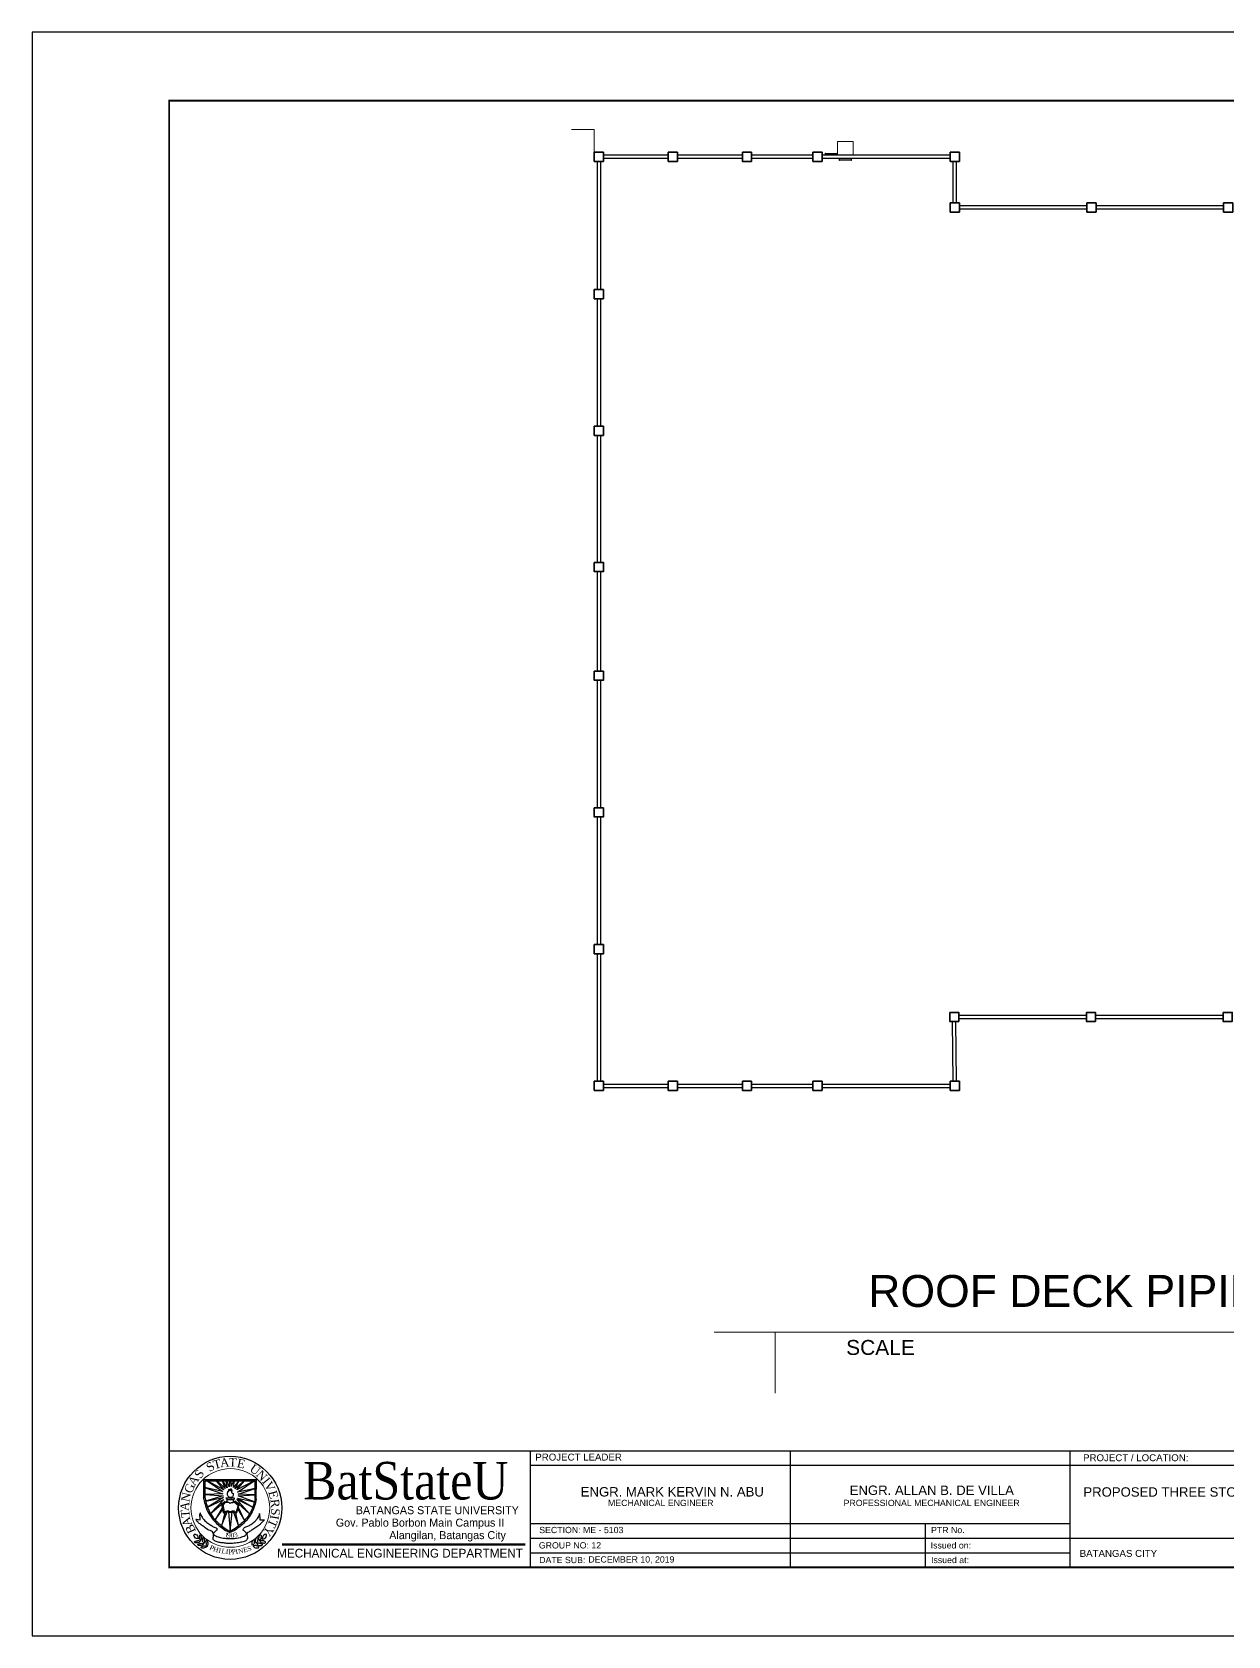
# Model space of a CAD drawing. Header units: millimetres. Extents: x 5 to 598, y 3 to 339.
# Drawn here: x 216.6 to 269.1, y 80.7 to 151.1 of the extents above; entities that cross this region are included whole.
import ezdxf
from ezdxf.enums import TextEntityAlignment as Align

# ---------------------------------------------------------------- set-up
doc = ezdxf.new("R2010")
doc.units = ezdxf.units.MM
doc.header["$MEASUREMENT"] = 0
doc.layers.add('.1', color=1, linetype='Continuous')
doc.layers.add('template', color=7, linetype='Continuous')
doc.styles.add('arial', font='arial.ttf')
doc.styles.add('CGOTHIC', font='GOTHIC.TTF')
doc.styles.add('GARAMOND', font='GARA.TTF')
doc.styles.get("Standard").update_dxf_attribs({"font": 'arial.ttf'})

msp = doc.modelspace()

# ---------------------------------------------------------------- linework, layer by layer
at = {"layer": '.1', "color": 0}
msp.add_line((315.915, 151.145), (216.639, 151.145), dxfattribs=at)
at = {"color": 8, "linetype": 'Continuous', "lineweight": 20}
for p, q in [((241.313, 146.869), (240.313, 146.869)), ((241.313, 145.869), (241.313, 146.869))]:
    msp.add_line(p, q, dxfattribs=at)
at = {"color": 8, "lineweight": 25}
for p, q in [((244.563, 145.746), (241.713, 145.746)), ((247.813, 145.746), (244.963, 145.746)), ((250.913, 145.746), (248.213, 145.746)), ((256.938, 145.746), (251.313, 145.746)), ((241.438, 145.469), (241.438, 139.844)), ((241.588, 145.469), (241.588, 139.844)), ((244.563, 145.596), (241.713, 145.596)), ((247.813, 145.596), (244.963, 145.596)), ((250.913, 145.596), (248.213, 145.596)), ((256.938, 145.596), (251.313, 145.596)), ((257.063, 143.647), (257.063, 145.471)), ((257.213, 143.647), (257.213, 145.471)), ((262.938, 143.522), (257.338, 143.522)), ((262.938, 143.372), (257.338, 143.372)), ((268.938, 143.522), (263.338, 143.522)), ((268.938, 143.372), (263.338, 143.372)), ((241.438, 139.444), (241.438, 133.844)), ((241.588, 139.444), (241.588, 133.844)), ((241.438, 133.444), (241.438, 127.869)), ((241.588, 133.444), (241.588, 127.869)), ((241.438, 116.694), (241.438, 111.094)), ((241.588, 116.694), (241.588, 111.094)), ((241.438, 110.694), (241.438, 105.094)), ((241.588, 110.694), (241.588, 105.094)), ((257.063, 105.095), (257.038, 107.718)), ((257.213, 105.096), (257.188, 107.719)), ((257.313, 107.994), (262.913, 107.994)), ((257.313, 107.844), (262.913, 107.844)), ((263.313, 107.994), (268.913, 107.994)), ((263.313, 107.844), (268.913, 107.844)), ((241.713, 104.969), (244.563, 104.969)), ((244.963, 104.969), (247.813, 104.969)), ((248.213, 104.969), (250.913, 104.969)), ((251.313, 104.969), (256.938, 104.969)), ((241.713, 104.819), (244.563, 104.819)), ((244.963, 104.819), (247.813, 104.819)), ((248.213, 104.819), (250.913, 104.819)), ((251.313, 104.819), (256.938, 104.819))]:
    msp.add_line(p, q, dxfattribs=at)
at = {"color": 8, "lineweight": 9}
for p, q in [((251.463, 145.824), (251.443, 145.824)), ((251.443, 145.824), (251.443, 145.744)), ((251.463, 145.744), (251.463, 145.824)), ((251.713, 145.814), (251.463, 145.814)), ((251.713, 145.794), (251.463, 145.794)), ((251.713, 145.814), (251.963, 145.814)), ((251.713, 145.794), (251.963, 145.794)), ((251.963, 145.744), (251.963, 145.824)), ((251.963, 145.824), (251.983, 145.824)), ((251.983, 146.346), (252.683, 146.346)), ((251.983, 145.824), (251.983, 146.346)), ((251.983, 145.824), (251.983, 145.744)), ((252.683, 146.346), (252.683, 145.746)), ((252.064, 145.514), (252.064, 145.594)), ((252.084, 145.514), (252.064, 145.514)), ((252.084, 145.594), (252.084, 145.514)), ((252.334, 145.544), (252.084, 145.544)), ((252.334, 145.524), (252.084, 145.524)), ((252.334, 145.544), (252.584, 145.544)), ((252.334, 145.524), (252.584, 145.524)), ((252.584, 145.594), (252.584, 145.514)), ((252.584, 145.514), (252.604, 145.514)), ((252.604, 145.514), (252.604, 145.594))]:
    msp.add_line(p, q, dxfattribs=at)
at = {"color": 252, "lineweight": 25}
for p, q in [((241.438, 127.469), (241.438, 123.094)), ((241.588, 127.469), (241.588, 123.094)), ((241.438, 122.694), (241.438, 117.094)), ((241.588, 122.694), (241.588, 117.094))]:
    msp.add_line(p, q, dxfattribs=at)
at = {"color": 0, "linetype": 'ByBlock', "lineweight": 9}
for p, q in [((251.927, 94.081), (246.582, 94.081)), ((249.254, 94.081), (249.254, 91.409)), ((282.878, 94.081), (251.927, 94.081))]:
    msp.add_line(p, q, dxfattribs=at)
at = {"color": 8, "lineweight": 35}
for points in [[(241.313, 145.869), (241.713, 145.869), (241.713, 145.469), (241.313, 145.469)], [(244.563, 145.869), (244.963, 145.869), (244.963, 145.469), (244.563, 145.469)], [(247.813, 145.869), (248.213, 145.869), (248.213, 145.469), (247.813, 145.469)], [(250.913, 145.869), (251.313, 145.869), (251.313, 145.469), (250.913, 145.469)], [(256.938, 145.871), (257.338, 145.871), (257.338, 145.471), (256.938, 145.471)], [(256.938, 143.647), (257.338, 143.647), (257.338, 143.247), (256.938, 143.247)], [(262.938, 143.647), (263.338, 143.647), (263.338, 143.247), (262.938, 143.247)], [(268.938, 143.647), (269.338, 143.647), (269.338, 143.247), (268.938, 143.247)], [(241.313, 139.844), (241.713, 139.844), (241.713, 139.444), (241.313, 139.444)], [(241.313, 133.844), (241.713, 133.844), (241.713, 133.444), (241.313, 133.444)], [(241.313, 127.869), (241.713, 127.869), (241.713, 127.469), (241.313, 127.469)], [(241.313, 117.094), (241.713, 117.094), (241.713, 116.694), (241.313, 116.694)], [(241.313, 111.094), (241.713, 111.094), (241.713, 110.694), (241.313, 110.694)], [(256.913, 108.119), (257.313, 108.119), (257.313, 107.719), (256.913, 107.719)], [(262.913, 108.119), (263.313, 108.119), (263.313, 107.719), (262.913, 107.719)], [(268.913, 108.119), (269.313, 108.119), (269.313, 107.719), (268.913, 107.719)], [(241.313, 105.094), (241.713, 105.094), (241.713, 104.694), (241.313, 104.694)], [(244.563, 105.094), (244.963, 105.094), (244.963, 104.694), (244.563, 104.694)], [(247.813, 105.094), (248.213, 105.094), (248.213, 104.694), (247.813, 104.694)], [(250.913, 105.094), (251.313, 105.094), (251.313, 104.694), (250.913, 104.694)], [(256.938, 105.096), (257.338, 105.096), (257.338, 104.696), (256.938, 104.696)]]:
    msp.add_lwpolyline(points, close=True, dxfattribs=at)
at = {"color": 252, "lineweight": 35}
msp.add_lwpolyline([(241.313, 123.094), (241.713, 123.094), (241.713, 122.694), (241.313, 122.694)], close=True, dxfattribs=at)
at = {"layer": 'template'}
for p, q in [((216.639, 151.145), (216.639, 80.75)), ((222.656, 88.878), (312.907, 88.878)), ((238.502, 88.879), (238.502, 83.758)), ((238.502, 88.878), (238.502, 83.758)), ((249.912, 88.879), (249.912, 83.758)), ((249.912, 88.878), (249.912, 83.758)), ((262.202, 83.758), (262.202, 88.878)), ((238.502, 88.238), (295.073, 88.238)), ((224.182, 87.622), (226.494, 87.618)), ((224.182, 86.756), (224.182, 87.622)), ((224.231, 87.559), (226.429, 87.559)), ((224.231, 86.79), (224.231, 87.559)), ((225.061, 87.162), (224.323, 87.559)), ((224.323, 87.559), (225.007, 87.086)), ((224.763, 87.559), (224.73, 87.526)), ((224.73, 87.526), (225.061, 87.162)), ((225.121, 87.216), (224.763, 87.559)), ((225.012, 87.559), (224.985, 87.559)), ((224.985, 87.559), (225.121, 87.216)), ((225.202, 87.254), (225.012, 87.559)), ((225.202, 87.559), (225.145, 87.541)), ((225.145, 87.541), (225.202, 87.254)), ((225.284, 87.298), (225.202, 87.559)), ((225.305, 87.559), (225.284, 87.298)), ((225.381, 87.559), (225.305, 87.559)), ((225.479, 87.559), (225.381, 87.303)), ((225.381, 87.303), (225.381, 87.559)), ((225.718, 87.559), (225.479, 87.265)), ((225.479, 87.265), (225.517, 87.559)), ((225.517, 87.559), (225.479, 87.559)), ((225.967, 87.559), (225.56, 87.211)), ((225.56, 87.211), (225.718, 87.559)), ((226.38, 87.559), (225.62, 87.157)), ((225.62, 87.157), (225.967, 87.559)), ((225.658, 87.054), (226.38, 87.559)), ((226.429, 86.784), (226.429, 87.559)), ((226.478, 86.756), (226.494, 87.618)), ((225.007, 87.086), (224.209, 87.26)), ((224.209, 87.26), (225.007, 86.983)), ((225.007, 86.983), (224.258, 86.951)), ((224.258, 86.951), (225.029, 86.896)), ((225.029, 86.896), (224.258, 86.662)), ((224.258, 86.662), (225.034, 86.831)), ((225.034, 86.831), (224.332, 86.4)), ((224.332, 86.4), (225.061, 86.734)), ((225.061, 86.734), (224.465, 86.125)), ((224.465, 86.125), (225.115, 86.669)), ((225.192, 86.741), (225.192, 86.641)), ((225.471, 86.729), (225.471, 86.628)), ((226.188, 86.112), (225.555, 86.685)), ((226.326, 86.395), (225.62, 86.734)), ((225.62, 86.734), (226.188, 86.112)), ((226.429, 87.222), (225.658, 87.054)), ((225.658, 86.799), (226.326, 86.395)), ((225.658, 86.799), (226.395, 86.63)), ((225.68, 86.972), (226.429, 87.222)), ((226.429, 86.94), (225.68, 86.972)), ((225.691, 86.896), (226.429, 86.94)), ((226.395, 86.63), (225.691, 86.896)), ((224.019, 85.839), (224.008, 86.115)), ((224.98, 86.365), (224.668, 85.85)), ((224.668, 85.85), (224.991, 86.284)), ((224.946, 86.527), (225.023, 86.171)), ((224.95, 85.586), (225.197, 86.202)), ((225.105, 86.148), (224.95, 85.586)), ((225.006, 86.519), (225.064, 86.189)), ((225.262, 86.186), (225.33, 85.348)), ((225.33, 85.348), (225.414, 86.191)), ((225.484, 86.186), (225.703, 85.581)), ((225.703, 85.581), (225.582, 86.154)), ((225.681, 86.49), (225.6, 86.183)), ((225.632, 86.166), (225.727, 86.529)), ((225.664, 86.316), (225.967, 85.823)), ((225.967, 85.823), (225.696, 86.387)), ((226.627, 86.117), (226.638, 85.846)), ((223.835, 85.877), (224.019, 85.839)), ((226.638, 85.846), (226.819, 85.852)), ((238.502, 85.688), (262.202, 85.688)), ((255.836, 85.688), (255.836, 83.758)), ((238.502, 85.045), (273.978, 85.045)), ((238.502, 84.401), (248.836, 84.401)), ((238.502, 84.401), (262.202, 84.401)), ((249.912, 84.401), (260.246, 84.401)), ((216.639, 80.75), (315.915, 80.75))]:
    msp.add_line(p, q, dxfattribs=at)
at = {"layer": 'template', "linetype": 'Continuous', "ltscale": 0.5}
msp.add_line((249.912, 88.878), (249.912, 83.758), dxfattribs=at)
at = {"layer": 'template', "linetype": 'Continuous', "lineweight": 50}
msp.add_line((227.62, 84.766), (238.281, 84.766), dxfattribs=at)
at = {"layer": 'template', "linetype": 'Continuous', "const_width": 0.0853}
msp.add_lwpolyline([(222.656, 83.758), (312.907, 83.758), (312.907, 148.137), (222.656, 148.137)], close=True, dxfattribs=at)
at = {"layer": 'template'}
msp.add_circle((225.334, 86.373), 2.263, dxfattribs=at)
at = {"layer": 'template', "lineweight": 20}
for centre, radius in [((225.334, 86.373), 2.263), ((225.342, 86.366), 1.728)]:
    msp.add_circle(centre, radius, dxfattribs=at)
at = {"layer": 'template'}
for points in [[(224.182, 86.756), (224.253, 86.455), (224.399, 86.119), (224.6, 85.837), (225.001, 85.474), (225.273, 85.316), (225.327, 85.3)], [(224.231, 86.79), (224.302, 86.49), (224.448, 86.154), (224.649, 85.872), (225.05, 85.508), (225.322, 85.351), (225.376, 85.335)], [(224.946, 86.527), (224.945, 86.565), (225.002, 86.574), (225.064, 86.597), (225.139, 86.635), (225.192, 86.641), (225.192, 86.664)], [(226.429, 86.79), (226.358, 86.49), (226.212, 86.154), (226.011, 85.872), (225.61, 85.508), (225.338, 85.351), (225.284, 85.335)], [(226.478, 86.756), (226.407, 86.455), (226.261, 86.119), (226.06, 85.837), (225.659, 85.474), (225.387, 85.316), (225.333, 85.3)], [(225.726, 86.525), (225.713, 86.568), (225.652, 86.554), (225.618, 86.571), (225.592, 86.603), (225.554, 86.626), (225.522, 86.649), (225.471, 86.649)], [(225.023, 86.171), (225.072, 86.136), (225.125, 86.148), (225.159, 86.185), (225.197, 86.202), (225.249, 86.202), (225.29, 86.194), (225.33, 86.174), (225.397, 86.188), (225.438, 86.2), (225.484, 86.186), (225.582, 86.154), (225.632, 86.166)], [(225.064, 86.189), (225.119, 86.189), (225.127, 86.212), (225.165, 86.232), (225.229, 86.247), (225.29, 86.218), (225.328, 86.212), (225.377, 86.215), (225.415, 86.232), (225.47, 86.238), (225.505, 86.235), (225.536, 86.212), (225.554, 86.197), (225.6, 86.183)], [(223.917, 85.008), (223.808, 85.047), (223.757, 85.125), (223.751, 85.201), (223.761, 85.214), (223.827, 85.208), (223.894, 85.148), (223.92, 85.089), (223.928, 85.034), (223.928, 85.006), (223.922, 85.006), (223.907, 85.021), (223.905, 85.021)], [(224.05, 84.933), (224.077, 85.006), (224.07, 85.095), (224.053, 85.147), (224.015, 85.181), (223.998, 85.178), (223.984, 85.129), (223.981, 85.085), (223.988, 85.033), (223.988, 85.012), (224.008, 84.978), (224.05, 84.937), (224.057, 84.937)], [(226.615, 84.938), (226.591, 85.011), (226.602, 85.1), (226.621, 85.151), (226.66, 85.184), (226.677, 85.18), (226.689, 85.131), (226.691, 85.086), (226.682, 85.035), (226.681, 85.014), (226.659, 84.981), (226.616, 84.941), (226.609, 84.941)], [(226.752, 85.007), (226.862, 85.041), (226.916, 85.117), (226.925, 85.193), (226.916, 85.206), (226.849, 85.203), (226.78, 85.145), (226.752, 85.088), (226.741, 85.033), (226.74, 85.006), (226.747, 85.005), (226.762, 85.019), (226.763, 85.019)], [(224.022, 84.897), (223.961, 84.85), (223.873, 84.832), (223.819, 84.834), (223.775, 84.86), (223.773, 84.878), (223.816, 84.905), (223.858, 84.921), (223.909, 84.928), (223.929, 84.934), (223.968, 84.924), (224.019, 84.896), (224.021, 84.889)], [(224.161, 84.778), (224.099, 84.732), (224.011, 84.713), (223.957, 84.715), (223.913, 84.742), (223.912, 84.759), (223.954, 84.786), (223.996, 84.802), (224.047, 84.81), (224.067, 84.816), (224.106, 84.805), (224.157, 84.777), (224.159, 84.771)], [(224.312, 84.671), (224.25, 84.624), (224.162, 84.606), (224.108, 84.608), (224.064, 84.635), (224.063, 84.652), (224.105, 84.679), (224.147, 84.695), (224.199, 84.703), (224.218, 84.708), (224.257, 84.698), (224.309, 84.67), (224.31, 84.664)], [(224.188, 84.815), (224.215, 84.887), (224.209, 84.976), (224.191, 85.028), (224.153, 85.062), (224.136, 85.059), (224.122, 85.011), (224.119, 84.966), (224.126, 84.915), (224.126, 84.894), (224.147, 84.859), (224.188, 84.818), (224.195, 84.818)], [(224.339, 84.708), (224.367, 84.78), (224.36, 84.869), (224.343, 84.921), (224.305, 84.955), (224.287, 84.952), (224.274, 84.904), (224.27, 84.859), (224.277, 84.807), (224.277, 84.787), (224.298, 84.752), (224.339, 84.711), (224.346, 84.711)], [(226.317, 84.724), (226.292, 84.797), (226.303, 84.887), (226.322, 84.937), (226.362, 84.97), (226.379, 84.966), (226.39, 84.917), (226.392, 84.873), (226.383, 84.821), (226.382, 84.801), (226.36, 84.767), (226.317, 84.728), (226.31, 84.728)], [(226.343, 84.687), (226.402, 84.637), (226.489, 84.615), (226.544, 84.615), (226.588, 84.64), (226.591, 84.657), (226.549, 84.686), (226.508, 84.703), (226.457, 84.713), (226.437, 84.72), (226.398, 84.711), (226.346, 84.686), (226.344, 84.679)], [(226.472, 84.825), (226.448, 84.898), (226.459, 84.987), (226.478, 85.038), (226.517, 85.071), (226.534, 85.067), (226.546, 85.018), (226.548, 84.973), (226.539, 84.922), (226.538, 84.901), (226.516, 84.868), (226.473, 84.828), (226.466, 84.829)], [(226.498, 84.787), (226.558, 84.738), (226.645, 84.716), (226.699, 84.716), (226.744, 84.741), (226.746, 84.758), (226.705, 84.787), (226.664, 84.804), (226.613, 84.814), (226.593, 84.821), (226.554, 84.812), (226.501, 84.786), (226.499, 84.78)], [(226.641, 84.9), (226.701, 84.851), (226.788, 84.829), (226.842, 84.828), (226.887, 84.853), (226.889, 84.871), (226.848, 84.899), (226.807, 84.917), (226.756, 84.927), (226.736, 84.933), (226.697, 84.925), (226.644, 84.899), (226.642, 84.893)]]:
    msp.add_spline(points, degree=3, dxfattribs=at)
for points, end_tangent in [([(225.006, 86.519), (225.081, 86.56), (225.133, 86.606), (225.185, 86.621), (225.238, 86.626), (225.29, 86.606), (225.31, 86.58), (225.33, 86.566), (225.359, 86.592), (225.426, 86.606), (225.49, 86.618), (225.56, 86.586), (225.606, 86.539), (225.664, 86.519), (225.681, 86.528), (225.681, 86.49)], (0, -1)), ([(225.178, 86.811), (225.266, 86.806), (225.357, 86.803), (225.418, 86.804), (225.472, 86.81), (225.502, 86.807), (225.504, 86.779), (225.504, 86.755), (225.493, 86.733), (225.468, 86.729), (225.417, 86.725), (225.329, 86.725), (225.225, 86.722), (225.198, 86.738), (225.168, 86.757), (225.177, 86.812), (225.177, 86.818)], (-1, 0))]:
    msp.add_spline(points, degree=3, dxfattribs=dict(at, end_tangent=end_tangent))
at = {"layer": 'template', "start_tangent": (-1, 0)}
msp.add_spline([(225.323, 86.831), (225.255, 86.868), (225.219, 86.924), (225.219, 86.987), (225.219, 87.035), (225.233, 87.06), (225.248, 87.108), (225.269, 87.103), (225.276, 87.151), (225.291, 87.187), (225.31, 87.161), (225.347, 87.127), (225.376, 87.127), (225.374, 87.166), (225.361, 87.201), (225.363, 87.213), (225.398, 87.183), (225.398, 87.155), (225.404, 87.129), (225.404, 87.1), (225.393, 87.055), (225.419, 87.015), (225.452, 87.016), (225.472, 86.963), (225.466, 86.92), (225.435, 86.861), (225.405, 86.836), (225.368, 86.828), (225.322, 86.828), (225.325, 86.828)], degree=3, dxfattribs=at)
at = {"layer": 'template'}
for points, knots in [([(224.025, 86.143), (223.974, 86.143), (224.097, 85.98), (224.155, 85.867), (224.31, 85.729), (224.485, 85.626), (224.599, 85.511), (224.782, 85.481), (224.739, 85.389), (224.691, 85.339), (224.628, 85.3), (224.579, 85.202), (224.733, 85.115), (224.91, 85.064), (225.128, 85.026), (225.308, 85.028), (225.519, 85.025), (225.753, 85.053), (225.948, 85.132), (226.055, 85.195), (226.055, 85.263), (225.998, 85.305), (225.961, 85.356), (225.895, 85.39), (225.915, 85.459), (225.976, 85.531), (226.113, 85.553), (226.257, 85.655), (226.393, 85.748), (226.495, 85.852), (226.558, 85.946), (226.614, 86.015), (226.627, 86.105), (226.627, 86.117)], [0, 0, 0, 0, 0.050157, 0.09733, 0.169415, 0.238469, 0.297382, 0.34519, 0.361609, 0.384753, 0.415402, 0.43521, 0.480082, 0.549086, 0.637593, 0.692397, 0.728181, 0.847546, 0.920378, 0.94488, 0.959291, 0.979722, 1.010309, 1.023969, 1.046254, 1.066064, 1.119081, 1.173808, 1.241086, 1.282544, 1.318293, 1.350594, 1.379885, 1.379885, 1.379885, 1.379885]), ([(224.008, 86.137), (224.013, 86.143), (224.021, 86.146), (224.034, 86.146), (224.036, 86.146)], [3.04846765, 3.04846765, 3.04846765, 3.04846765, 3.05886904, 3.06079098, 3.06079098, 3.06079098, 3.06079098]), ([(226.819, 85.852), (226.823, 85.852), (226.847, 85.848), (226.709, 85.719), (226.625, 85.608), (226.453, 85.512), (226.294, 85.405), (226.178, 85.312), (226.052, 85.271), (226.078, 85.14), (226.109, 85.036), (226.035, 84.909), (225.883, 84.88), (225.686, 84.829), (225.443, 84.81), (225.205, 84.805), (224.994, 84.837), (224.808, 84.857), (224.673, 84.905), (224.6, 84.96), (224.574, 85.009), (224.595, 85.098), (224.614, 85.186), (224.584, 85.337), (224.369, 85.381), (224.205, 85.52), (224.052, 85.638), (223.922, 85.728), (223.877, 85.815), (223.806, 85.882), (223.834, 85.879), (223.863, 85.871)], [1.525096, 1.525096, 1.525096, 1.525096, 1.532073, 1.584612, 1.633558, 1.698069, 1.768711, 1.823631, 1.856154, 1.874433, 1.942755, 1.959564, 2.013837, 2.081716, 2.168665, 2.253261, 2.318126, 2.380396, 2.439479, 2.4572, 2.470092, 2.492272, 2.543518, 2.560297, 2.639259, 2.721631, 2.780104, 2.832648, 2.871086, 2.885372, 2.911145, 2.911145, 2.911145, 2.911145]), ([(225.303, 85.681), (225.315, 85.679), (225.336, 85.675), (225.352, 85.677), (225.363, 85.68)], [0, 0, 0, 0, 0.01145534, 0.02007474, 0.02007474, 0.02007474, 0.02007474]), ([(225.303, 85.66), (225.315, 85.658), (225.336, 85.655), (225.352, 85.656), (225.363, 85.66)], [0, 0, 0, 0, 0.01145534, 0.02007474, 0.02007474, 0.02007474, 0.02007474]), ([(225.309, 85.611), (225.319, 85.613), (225.336, 85.615), (225.349, 85.614), (225.356, 85.612)], [0.00178548, 0.00178548, 0.00178548, 0.00178548, 0.01145534, 0.01823656, 0.01823656, 0.01823656, 0.01823656]), ([(225.31, 85.591), (225.32, 85.592), (225.336, 85.594), (225.348, 85.594), (225.354, 85.592)], [0.00231179, 0.00231179, 0.00231179, 0.00231179, 0.01145534, 0.0176246, 0.0176246, 0.0176246, 0.0176246])]:
    msp.add_open_spline(points, degree=3, knots=knots, dxfattribs=at)

# ---------------------------------------------------------------- texts
at = {"color": 0, "linetype": 'ByBlock', "lineweight": 9}
for s, height, p in [('ROOF DECK PIPING LAYOUT', 1.4, (253.339, 95.191)), ('SCALE                                                                                                  1:400', 0.657637, (252.37, 93.082))]:
    msp.add_text(s, height=height, dxfattribs=at).set_placement(p)
at = {"layer": 'template', "style": 'arial'}
for s, height, p in [('PROJECT LEADER', 0.30409, (238.726, 88.446)), ('PROJECT / LOCATION:', 0.30402, (262.767, 88.419)), ('PROJECT / LOCATION:', 0.30402, (262.767, 88.419)), ('PROJECT / LOCATION:', 0.30402, (262.767, 88.419)), ('ENGR. ALLAN B. DE VILLA', 0.41257, (252.524, 86.937)), ('ENGR. MARK KERVIN N. ABU', 0.41257, (240.72, 86.869)), ('MECHANICAL ENGINEER', 0.27505, (241.917, 86.449)), ('PROFESSIONAL MECHANICAL ENGINEER', 0.27505, (252.258, 86.449)), ('PROPOSED THREE STOREY HOSPITAL', 0.41257, (262.782, 86.861)), ('SECTION: ME - 5103', 0.27505, (238.9, 85.261)), ('PTR No.', 0.275, (256.098, 85.261)), ('GROUP NO: 12', 0.27505, (238.882, 84.588)), ('Issued on:', 0.275, (256.079, 84.588)), ('BATANGAS CITY', 0.30402, (262.62, 84.22)), ('DATE SUB:', 0.275, (238.897, 83.945)), ('DECEMBER 10, 2019', 0.27505, (241.054, 83.971)), ('Issued at:', 0.275, (256.095, 83.945))]:
    msp.add_text(s, height=height, dxfattribs=at).set_placement(p)
at = {"layer": 'template', "width": 1}
for s, height, style, p in [('BatStateU', 1.6503, 'GARAMOND', (233.04, 86.739)), ('Gov. Pablo Borbon Main Campus II', 0.35128, 'CGOTHIC', (233.667, 85.547)), ('BATANGAS STATE UNIVERSITY', 0.35128, 'CGOTHIC', (234.426, 86.092)), ('Alangilan, Batangas City', 0.35128, 'CGOTHIC', (234.875, 84.998))]:
    msp.add_text(s, height=height, dxfattribs=dict(at, style=style)).set_placement(p, align=Align.CENTER)
at = {"layer": 'template', "attachment_point": 1}
for s, insert, char_height, width, rotation in [('{\\fTimes New Roman|b0|i0|c0|p18;S}', (223.73, 87.837), 0.37713, 29.67394, 56.11039), ('{\\fTimes New Roman|b0|i0|c0|p18;S}', (224.229, 88.252), 0.37713, 29.67394, 33.23179), ('{\\fTimes New Roman|b0|i0|c0|p18;T}', (224.545, 88.429), 0.37713, 29.67394, 14.44799), ('{\\fTimes New Roman|b0|i0|c0|p18;A}', (224.868, 88.526), 0.37713, 29.67394, 5.71852), ('{\\fTimes New Roman|b0|i0|c0|p18;T}', (225.284, 88.561), 0.37713, 0.3193, 356.81503), ('{\\fTimes New Roman|b0|i0|c0|p18;E}', (225.681, 88.532), 0.37713, 29.67394, 348.69045), ('{\\fTimes New Roman|b0|i0|c0|p18;U}', (226.373, 88.323), 0.37713, 29.67394, 323.50126), ('{\\fTimes New Roman|b0|i0|c0|p18;N}', (226.709, 88.066), 0.37713, 29.67394, 314.13564), ('{\\fTimes New Roman|b0|i0|c0|p18;G}', (223.29, 87.124), 0.37713, 29.67394, 65.93474), ('{\\fTimes New Roman|b0|i0|c0|p18;A}', (223.455, 87.51), 0.37713, 29.67394, 56.11039), ('{\\fTimes New Roman|b0|i0|c0|p18;I}', (227.009, 87.752), 0.37713, 29.67394, 308.6454), ('{\\fTimes New Roman|b0|i0|c0|p18;V}', (227.141, 87.583), 0.37713, 29.67394, 298.20017), ('{\\fTimes New Roman|b0|i0|c0|p18;A}', (223.136, 86.251), 0.37713, 29.67394, 85.53705), ('{\\fTimes New Roman|b0|i0|c0|p18;N}', (223.167, 86.685), 0.37713, 29.67394, 77.56161), ('{\\fTimes New Roman|b0|i0|c0|p18;E}', (227.365, 87.171), 0.37713, 29.67394, 285.47868), ('{\\fTimes New Roman|b0|i0|c0|p18;R}', (227.473, 86.78), 0.37713, 29.67394, 276.19955), ('{\\fTimes New Roman|b0|i0|c0|p18;T}', (223.187, 85.93), 0.37713, 29.67394, 94.26652), ('{\\fTimes New Roman|b0|i0|c0|p18;A}', (223.321, 85.497), 0.37713, 29.67394, 110.36673), ('{\\fTimes New Roman|b0|i0|c0|p18;I}', (227.479, 86.012), 0.37713, 29.67394, 259.8108), ('{\\fTimes New Roman|b0|i0|c0|p18;S}', (227.521, 86.338), 0.37713, 29.67394, 266.05857), ('{\\fTimes New Roman|b0|i0|c0|p18;B}', (223.502, 85.191), 0.37713, 29.67394, 115.18408), ('{\\fTimes New Roman|b0|i0|c0|p18;1}', (225.12, 85.296), 0.21119, 29.67394, 350.69674), ('{\\fTimes New Roman|b0|i0|c0|p18;9}', (225.201, 85.275), 0.21119, 29.67394, 359.89652), ('{\\fTimes New Roman|b0|i0|c0|p18;0}', (225.358, 85.27), 0.21119, 29.67394, 359.89652), ('{\\fTimes New Roman|b0|i0|c0|p18;3}', (225.472, 85.273), 0.21119, 29.67394, 14.57269), ('{\\fTimes New Roman|b0|i0|c0|p18;Y}', (227.282, 85.416), 0.37713, 29.67394, 237.49398), ('{\\fTimes New Roman|b0|i0|c0|p18;T}', (227.432, 85.768), 0.37713, 29.67394, 245.97799), ('{\\fTimes New Roman|b0|i0|c0|p18;P}', (224.498, 84.752), 0.21119, 29.67394, 333.24497), ('{\\fTimes New Roman|b0|i0|c0|p18;P}', (224.504, 84.752), 0.21119, 29.67394, 333.24497), ('{\\fTimes New Roman|b0|i0|c0|p18;H}', (224.63, 84.678), 0.21119, 29.67394, 342.36893), ('{\\fTimes New Roman|b0|i0|c0|p18;I}', (224.845, 84.608), 0.21119, 29.67394, 350.74463), ('{\\fTimes New Roman|b0|i0|c0|p18;L}', (224.975, 84.589), 0.21119, 29.67394, 350.69674), ('{\\fTimes New Roman|b0|i0|c0|p18;I}', (225.151, 84.556), 0.21119, 29.67394, 357.83253), ('{\\fTimes New Roman|b0|i0|c0|p18;P}', (225.257, 84.546), 0.21119, 29.67394, 359.89652), ('{\\fTimes New Roman|b0|i0|c0|p18;P}', (225.391, 84.539), 0.21119, 29.67394, 7.51618), ('{\\fTimes New Roman|b0|i0|c0|p18;I}', (225.552, 84.547), 0.21119, 29.67394, 9.03911), ('{\\fTimes New Roman|b0|i0|c0|p18;N}', (225.661, 84.556), 0.21119, 29.67394, 12.92447), ('{\\fTimes New Roman|b0|i0|c0|p18;E}', (225.884, 84.612), 0.21119, 29.67394, 14.57269), ('{\\fTimes New Roman|b0|i0|c0|p18;S}', (226.063, 84.664), 0.21119, 29.67394, 14.57269)]:
    msp.add_mtext(s, dxfattribs=dict(at, insert=insert, char_height=char_height, width=width, rotation=rotation))
at = {"layer": 'template', "linetype": 'Continuous', "lineweight": 0, "insert": (227.395, 84.573), "char_height": 0.38403, "width": 12.18966, "attachment_point": 1}
msp.add_mtext('{\\fCentury Gothic|b0|i0|c0|p34;\\C7;MECHANICAL ENGINEERING DEPARTMENT}', dxfattribs=at)

doc.saveas('drawing.dxf')
